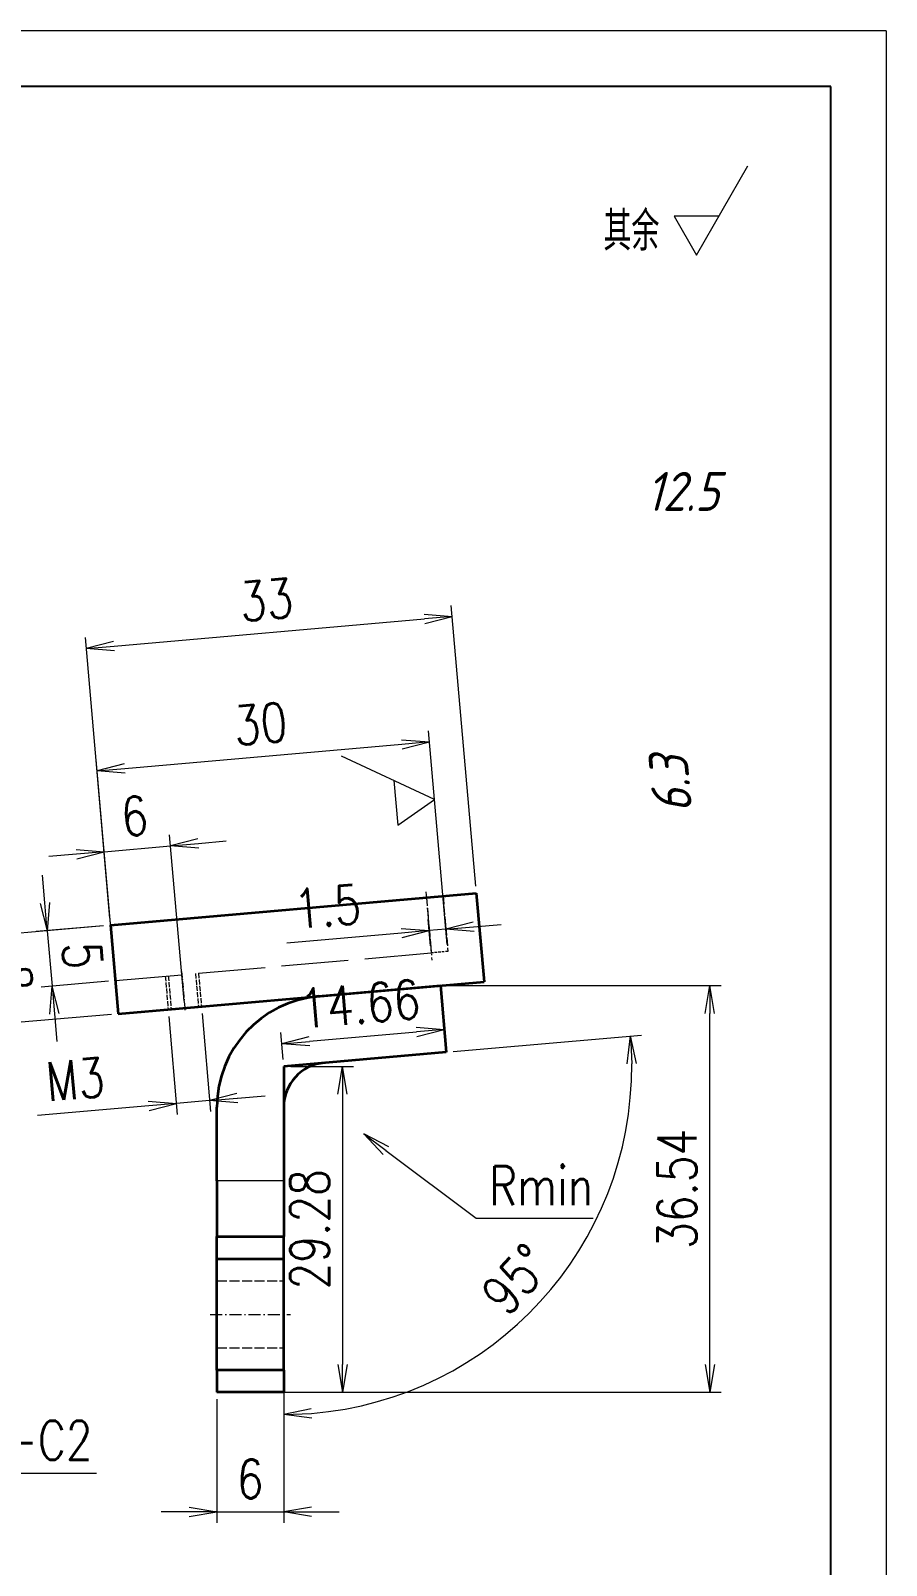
# Model space of a CAD drawing. Header units: millimetres. Extents: x -50270 to 104182, y -50696 to 36415.
# Drawn here: x -48036.8 to -47959.9, y 35528.7 to 35666.6 of the extents above; entities that cross this region are included whole.
import ezdxf
from ezdxf.enums import TextEntityAlignment as Align

# ---------------------------------------------------------------- set-up
doc = ezdxf.new("R2010")
doc.units = ezdxf.units.MM
doc.header["$LTSCALE"] = 0.5
for name, pattern in [('AM_ISO02W050x2', [3.75, 3, -0.75]), ('AM_ISO08W050x2', [9, 6, -0.75, 1.5, -0.75]), ('DASHDOT', [18.5, 12, -3, 0.5, -3]), ('DASHED', [15, 12, -3]), ('DOT2', [0.125, 0, -0.125])]:
    doc.linetypes.add(name, pattern=pattern)
doc.layers.add('SYMBOL', color=7, linetype='Continuous')
doc.layers.add('图\\M+19E79\\M+195B6\\M+18E9A', color=7, linetype='Continuous')
for name, color, linetype, lineweight in [('中心线', 2, 'AM_ISO08W050x2', 18), ('图框', 7, 'Continuous', 18), ('标注线', 3, 'Continuous', 18), ('虚线', 1, 'AM_ISO02W050x2', 18)]:
    doc.layers.add(name, color=color, linetype=linetype, lineweight=lineweight)
doc.layers.add('打印-禁用', color=7, linetype='Continuous', lineweight=15, plot=False)
doc.styles.add('DIM', font='romans.shx', dxfattribs={"width": 0.8, "bigfont": 'bigfont.shx'})
doc.styles.add('机械长仿宋', font='gbenor.shx', dxfattribs={"height": 1, "bigfont": 'gbcbig.shx'})
doc.dimstyles.new('DEH 1-1', dxfattribs={"dimtxt": 3.5, "dimasz": 2.5, "dimexe": 1, "dimexo": 0.625, "dimgap": 1.2, "dimtad": 1, "dimtoh": 1, "dimdsep": 46, "dimtxsty": 'DIM', "dimblk": 'OPEN', "dimcen": 0, "dimclrd": 8, "dimclre": 8, "dimclrt": 2, "dimazin": 2, "dimtfac": 0.5, "dimtmove": 0, "dimatfit": 3, "dimldrblk": 'OPEN', "dimfxl": 0, "dimtolj": 2, "dimlwd": 18, "dimlwe": 18, "dimarcsym": 0})
doc.dimstyles.new('DEH 1-1$0', dxfattribs={"dimtxt": 3.5, "dimasz": 2.5, "dimexe": 1, "dimexo": 0.625, "dimgap": 1.2, "dimtad": 1, "dimzin": 9, "dimdsep": 46, "dimtxsty": 'DIM', "dimblk": 'OPEN', "dimcen": 0, "dimclrd": 8, "dimclre": 8, "dimclrt": 2, "dimazin": 2, "dimtfac": 0.5, "dimtmove": 0, "dimatfit": 3, "dimldrblk": 'OPEN', "dimfxl": 0, "dimtolj": 2, "dimlwd": 18, "dimlwe": 18, "dimarcsym": 0})
doc.dimstyles.new('DEH 1-1$4', dxfattribs={"dimtxt": 3.5, "dimasz": 2.5, "dimexe": 1, "dimexo": 0.625, "dimgap": 1.2, "dimtad": 1, "dimtoh": 1, "dimdsep": 46, "dimtxsty": 'DIM', "dimblk": 'OPEN', "dimcen": 0, "dimclrd": 8, "dimclre": 8, "dimclrt": 2, "dimazin": 2, "dimtfac": 0.5, "dimtofl": 0, "dimtmove": 0, "dimatfit": 3, "dimldrblk": 'OPEN', "dimfxl": 0, "dimtolj": 2, "dimlwd": 18, "dimlwe": 18, "dimarcsym": 0})

# ---------------------------------------------------------------- blocks, each defined once
blk = doc.blocks.new('GZDEH零件A4图框V01版')
at = {"layer": '图\\M+19E79\\M+195B6\\M+18E9A', "linetype": 'Continuous'}
for p, q in [((205, 292), (25, 292)), ((205, 13.5), (205, 292))]:
    blk.add_line(p, q, dxfattribs=at)
at = {"layer": '打印-禁用', "linetype": 'Continuous'}
for q in [(0, 297), (210, 0)]:
    blk.add_line((210, 297), q, dxfattribs=at)
blk = doc.blocks.new('DEH A4')
at = {"layer": '图框'}
blk.add_blockref('GZDEH零件A4图框V01版', (0, 0), dxfattribs=at)
blk = doc.blocks.new('_Open')
at = {"color": 0, "linetype": 'ByBlock', "lineweight": -2}
for p, q in [((-1, 0.167), (0, 0)), ((-1, -0.167), (0, 0)), ((0, 0), (-1, 0))]:
    blk.add_line(p, q, dxfattribs=at)
blk = doc.blocks.new('*D104')
at = {"layer": 'Defpoints', "color": 0, "transparency": 16777216}
for p in [(-48000.99, 35602.72), (-47999.34, 35583.9), (-48029.23, 35581.28)]:
    blk.add_point(p, dxfattribs=at)
at = {"layer": '标注线', "color": 8, "lineweight": 18, "transparency": 16777216}
for p, q in [((-47999.4, 35584.52), (-48001.08, 35603.72)), ((-48028.39, 35600.33), (-48003.48, 35602.51)), ((-48029.28, 35581.9), (-48030.96, 35601.1))]:
    blk.add_line(p, q, dxfattribs=at)
at = {"layer": '标注线', "color": 8, "lineweight": 18, "transparency": 16777216, "xscale": 2.5, "yscale": 2.5, "zscale": 2.5}
for p, rotation in [((-48000.99, 35602.72), 5.002943867223884), ((-48030.88, 35600.11), 185.0029438672239)]:
    blk.add_blockref('_Open', p, dxfattribs=dict(at, rotation=rotation))
at = {"layer": '标注线', "color": 2, "transparency": 16777216, "insert": (-48016.19, 35604.35), "char_height": 3.5, "attachment_point": 5, "rotation": 5.0029, "style": 'DIM'}
blk.add_mtext('\\A2;30', dxfattribs=at)
blk = doc.blocks.new('*D105')
at = {"layer": 'Defpoints', "color": 0, "transparency": 16777216}
for p in [(-47998.96, 35613.99), (-47996.79, 35589.14), (-48029.66, 35586.26)]:
    blk.add_point(p, dxfattribs=at)
at = {"layer": '标注线', "color": 8, "lineweight": 18, "transparency": 16777216}
for p, q in [((-48029.35, 35611.33), (-48001.45, 35613.77)), ((-47996.84, 35589.76), (-47999.05, 35614.98)), ((-48029.72, 35586.89), (-48031.92, 35612.11))]:
    blk.add_line(p, q, dxfattribs=at)
at = {"layer": '标注线', "color": 8, "lineweight": 18, "transparency": 16777216, "xscale": 2.5, "yscale": 2.5, "zscale": 2.5}
for p, rotation in [((-47998.96, 35613.99), 4.999916179752184), ((-48031.84, 35611.11), 184.9999161797522)]:
    blk.add_blockref('_Open', p, dxfattribs=dict(at, rotation=rotation))
at = {"layer": '标注线', "color": 2, "transparency": 16777216, "insert": (-48015.66, 35615.49), "char_height": 3.5, "attachment_point": 5, "rotation": 4.9999, "style": 'DIM'}
blk.add_mtext('\\A2;33', dxfattribs=at)
blk = doc.blocks.new('*D107')
at = {"layer": 'Defpoints', "color": 0, "transparency": 16777216}
for p in [(-48024.26, 35593.38), (-48028.97, 35578.29), (-48022.99, 35578.82)]:
    blk.add_point(p, dxfattribs=at)
at = {"layer": '标注线', "color": 8, "lineweight": 18, "transparency": 16777216}
for p, q in [((-48023.04, 35579.44), (-48024.35, 35594.38)), ((-48029.02, 35578.92), (-48030.33, 35593.86)), ((-48030.24, 35592.86), (-48024.26, 35593.38)), ((-48021.77, 35593.6), (-48019.28, 35593.82)), ((-48032.73, 35592.64), (-48035.22, 35592.43))]:
    blk.add_line(p, q, dxfattribs=at)
at = {"layer": '标注线', "color": 8, "lineweight": 18, "transparency": 16777216, "xscale": 2.5, "yscale": 2.5, "zscale": 2.5}
for p, rotation in [((-48030.24, 35592.86), 4.995491525085702), ((-48024.26, 35593.38), 184.9954915250856)]:
    blk.add_blockref('_Open', p, dxfattribs=dict(at, rotation=rotation))
at = {"layer": '标注线', "color": 2, "transparency": 16777216, "insert": (-48027.51, 35596.06), "char_height": 3.5, "attachment_point": 5, "rotation": 4.9955, "style": 'DIM'}
blk.add_mtext('\\A2;6', dxfattribs=at)
blk = doc.blocks.new('*D109')
at = {"layer": 'Defpoints', "color": 0, "transparency": 16777216}
for p in [(-48024.48, 35578.69), (-48021.49, 35578.95), (-48020.76, 35570.49)]:
    blk.add_point(p, dxfattribs=at)
at = {"layer": '标注线', "color": 8, "lineweight": 18, "transparency": 16777216}
for p, q in [((-48024.43, 35578.06), (-48023.66, 35569.24)), ((-48021.44, 35578.32), (-48020.67, 35569.5)), ((-48018.26, 35570.71), (-48015.77, 35570.93)), ((-48026.23, 35570.01), (-48036.22, 35569.14)), ((-48020.76, 35570.49), (-48023.74, 35570.23))]:
    blk.add_line(p, q, dxfattribs=at)
at = {"layer": '标注线', "color": 8, "lineweight": 18, "transparency": 16777216, "xscale": 2.5, "yscale": 2.5, "zscale": 2.5}
for p, rotation in [((-48020.76, 35570.49), 184.9997050438861), ((-48023.74, 35570.23), 4.999705043886049)]:
    blk.add_blockref('_Open', p, dxfattribs=dict(at, rotation=rotation))
at = {"layer": '标注线', "color": 2, "transparency": 16777216, "insert": (-48032.83, 35572.4), "char_height": 3.5, "attachment_point": 5, "rotation": 4.9997, "style": 'DIM'}
blk.add_mtext('\\A2;M3', dxfattribs=at)
blk = doc.blocks.new('*D112')
at = {"layer": 'Defpoints', "color": 0, "transparency": 16777216}
for p in [(-48010.45, 35573.89), (-47999.5, 35574.85), (-48014.1, 35556.29), (-48014.1, 35546.29), (-47997.67, 35546.95)]:
    blk.add_point(p, dxfattribs=at)
at = {"layer": '标注线', "color": 8, "lineweight": 18, "transparency": 16777216}
for p, q in [((-47998.87, 35574.9), (-47981.94, 35576.38)), ((-48014.1, 35545.66), (-48014.1, 35541.29))]:
    blk.add_line(p, q, dxfattribs=at)
blk.add_arc((-48014.1, 35573.57), 31.28, 274.5801, 0.4197, dxfattribs=at)
at = {"layer": '标注线', "color": 8, "lineweight": 18, "transparency": 16777216, "xscale": 2.5, "yscale": 2.5, "zscale": 2.5}
for p, rotation in [((-47982.93, 35576.3), 92.7097306802447), ((-48014.1, 35542.29), 182.2900264226175)]:
    blk.add_blockref('_Open', p, dxfattribs=dict(at, rotation=rotation))
at = {"layer": '标注线', "color": 2, "transparency": 16777216, "insert": (-47993.21, 35554.43), "char_height": 3.5, "attachment_point": 5, "rotation": 47.4999, "style": 'DIM'}
blk.add_mtext('\\A2;95°', dxfattribs=at)
blk = doc.blocks.new('*D113')
at = {"layer": 'Defpoints', "color": 0, "transparency": 16777216}
for p in [(-48020.1, 35544.29), (-48014.1, 35544.29), (-48014.1, 35533.54)]:
    blk.add_point(p, dxfattribs=at)
at = {"layer": '标注线', "color": 8, "lineweight": 18, "transparency": 16777216}
for p, q in [((-48020.1, 35543.66), (-48020.1, 35532.54)), ((-48014.1, 35543.66), (-48014.1, 35532.54)), ((-48022.6, 35533.54), (-48025.1, 35533.54)), ((-48020.1, 35533.54), (-48014.1, 35533.54)), ((-48011.6, 35533.54), (-48009.1, 35533.54))]:
    blk.add_line(p, q, dxfattribs=at)
at = {"layer": '标注线', "color": 8, "lineweight": 18, "transparency": 16777216, "xscale": 2.5, "yscale": 2.5, "zscale": 2.5}
blk.add_blockref('_Open', (-48020.1, 35533.54), dxfattribs=at)
at = {"layer": '标注线', "color": 8, "lineweight": 18, "transparency": 16777216, "xscale": 2.5, "yscale": 2.5, "zscale": 2.5, "rotation": 180}
blk.add_blockref('_Open', (-48014.1, 35533.54), dxfattribs=at)
at = {"layer": '标注线', "color": 2, "transparency": 16777216, "insert": (-48017.1, 35536.49), "char_height": 3.5, "attachment_point": 5, "style": 'DIM'}
blk.add_mtext('\\A2;6', dxfattribs=at)
blk = doc.blocks.new('*D114')
at = {"layer": 'Defpoints', "color": 0, "transparency": 16777216}
for p in [(-48000.02, 35580.83), (-47975.79, 35580.83), (-48020.1, 35544.29)]:
    blk.add_point(p, dxfattribs=at)
at = {"layer": '标注线', "color": 8, "lineweight": 18, "transparency": 16777216}
for p, q in [((-47999.39, 35580.83), (-47974.79, 35580.83)), ((-47975.79, 35546.79), (-47975.79, 35578.33)), ((-48019.47, 35544.29), (-47974.79, 35544.29))]:
    blk.add_line(p, q, dxfattribs=at)
at = {"layer": '标注线', "color": 8, "lineweight": 18, "transparency": 16777216, "xscale": 2.5, "yscale": 2.5, "zscale": 2.5}
for p, rotation in [((-47975.79, 35580.83), 90), ((-47975.79, 35544.29), 270)]:
    blk.add_blockref('_Open', p, dxfattribs=dict(at, rotation=rotation))
at = {"layer": '标注线', "color": 2, "transparency": 16777216, "insert": (-47978.74, 35562.56), "char_height": 3.5, "attachment_point": 5, "rotation": 90, "style": 'DIM'}
blk.add_mtext('\\A2;36.54', dxfattribs=at)
blk = doc.blocks.new('*D116')
at = {"layer": 'Defpoints', "color": 0, "transparency": 16777216}
for p in [(-48029.66, 35586.26), (-48028.97, 35578.29), (-48041.09, 35577.23)]:
    blk.add_point(p, dxfattribs=at)
at = {"layer": '标注线', "color": 8, "lineweight": 18, "transparency": 16777216}
for p, q in [((-48030.29, 35586.21), (-48042.78, 35585.11)), ((-48041.57, 35582.71), (-48041.31, 35579.72)), ((-48029.59, 35578.24), (-48042.09, 35577.15))]:
    blk.add_line(p, q, dxfattribs=at)
at = {"layer": '标注线', "color": 8, "lineweight": 18, "transparency": 16777216, "xscale": 2.5, "yscale": 2.5, "zscale": 2.5}
for p, rotation in [((-48041.79, 35585.2), 95.00018735169733), ((-48041.09, 35577.23), 275.0001873516973)]:
    blk.add_blockref('_Open', p, dxfattribs=dict(at, rotation=rotation))
at = {"layer": '标注线', "color": 2, "transparency": 16777216, "insert": (-48038.5, 35581.47), "char_height": 3.5, "attachment_point": 5, "rotation": 275.0002, "style": 'DIM'}
blk.add_mtext('\\A2;8', dxfattribs=at)
blk = doc.blocks.new('*D120')
at = {"layer": 'Defpoints', "color": 0, "transparency": 16777216}
for p in [(-48029.66, 35586.26), (-48034.92, 35580.78), (-48029.23, 35581.28)]:
    blk.add_point(p, dxfattribs=at)
at = {"layer": '标注线', "color": 8, "lineweight": 18, "transparency": 16777216}
for p, q in [((-48035.57, 35588.25), (-48035.79, 35590.75)), ((-48030.29, 35586.21), (-48036.35, 35585.68)), ((-48035.35, 35585.76), (-48034.92, 35580.78)), ((-48029.85, 35581.23), (-48035.91, 35580.7)), ((-48034.7, 35578.29), (-48034.48, 35575.8))]:
    blk.add_line(p, q, dxfattribs=at)
at = {"layer": '标注线', "color": 8, "lineweight": 18, "transparency": 16777216, "xscale": 2.5, "yscale": 2.5, "zscale": 2.5}
for p, rotation in [((-48035.35, 35585.76), 275.0030047700512), ((-48034.92, 35580.78), 95.00300477005122)]:
    blk.add_blockref('_Open', p, dxfattribs=dict(at, rotation=rotation))
at = {"layer": '标注线', "color": 2, "transparency": 16777216, "insert": (-48032.2, 35583.53), "char_height": 3.5, "attachment_point": 5, "rotation": 275.003, "style": 'DIM'}
blk.add_mtext('\\A2;5', dxfattribs=at)
blk = doc.blocks.new('FINISHER_TR')
at = {"layer": '标注线'}
for p, q in [((0, 0), (4.62, 8)), ((-2.02, 3.5), (0, 0)), ((2.02, 3.5), (-2.02, 3.5))]:
    blk.add_line(p, q, dxfattribs=at)
at = {"layer": '标注线', "color": 2, "style": '机械长仿宋', "oblique": 15}
blk.add_attdef('0.0', text='', height=3.5, dxfattribs=at).set_placement((2.03, -24.04), align=Align.BOTTOM_RIGHT)
blk = doc.blocks.new('其余12.5')
at = {"layer": '标注线'}
blk.add_blockref('FINISHER_TR', (0, 0), dxfattribs=at).add_auto_attribs({'0.0': '12.5'})
at = {"layer": '标注线', "color": 7, "linetype": 'DOT2', "style": '机械长仿宋'}
blk.add_text('其余', height=3.5, dxfattribs=at).set_placement((-8.38, 0.4))
blk = doc.blocks.new('*D122')
at = {"layer": 'Defpoints', "color": 0, "transparency": 16777216}
for p in [(-48010.1, 35569.91), (-48006.9, 35567.5)]:
    blk.add_point(p, dxfattribs=at)
at = {"layer": '标注线', "color": 8, "lineweight": 18, "transparency": 16777216}
for p, q in [((-47996.81, 35559.89), (-48004.91, 35565.99)), ((-47986.28, 35559.89), (-47996.81, 35559.89))]:
    blk.add_line(p, q, dxfattribs=at)
at = {"layer": '标注线', "color": 8, "lineweight": 18, "transparency": 16777216, "xscale": 2.5, "yscale": 2.5, "zscale": 2.5, "rotation": 142.997766767041}
blk.add_blockref('_Open', (-48006.9, 35567.5), dxfattribs=at)
at = {"layer": '标注线', "color": 2, "transparency": 16777216, "insert": (-47990.95, 35562.84), "char_height": 3.5, "attachment_point": 5, "style": 'DIM'}
blk.add_mtext('\\A2;{\\Fromans,bigfont|c134;Rmin}', dxfattribs=at)
blk = doc.blocks.new('*D169')
at = {"layer": 'Defpoints', "color": 0, "transparency": 16777216}
for p in [(-48014.1, 35573.57), (-48014.1, 35544.29), (-48008.82, 35544.29)]:
    blk.add_point(p, dxfattribs=at)
at = {"layer": '标注线', "color": 8, "lineweight": 18, "transparency": 16777216}
for p, q in [((-48013.47, 35573.57), (-48007.82, 35573.57)), ((-48008.82, 35571.07), (-48008.82, 35546.79)), ((-48013.47, 35544.29), (-48007.82, 35544.29))]:
    blk.add_line(p, q, dxfattribs=at)
at = {"layer": '标注线', "color": 8, "lineweight": 18, "transparency": 16777216, "xscale": 2.5, "yscale": 2.5, "zscale": 2.5}
for p, rotation in [((-48008.82, 35573.57), 90), ((-48008.82, 35544.29), 270)]:
    blk.add_blockref('_Open', p, dxfattribs=dict(at, rotation=rotation))
at = {"layer": '标注线', "color": 2, "transparency": 16777216, "insert": (-48011.77, 35558.93), "char_height": 3.5, "attachment_point": 5, "rotation": 90, "style": 'DIM'}
blk.add_mtext('\\A2;29.28', dxfattribs=at)
blk = doc.blocks.new('*D170')
at = {"layer": 'Defpoints', "color": 0, "transparency": 16777216}
for p in [(-47999.67, 35576.88), (-47999.5, 35574.85), (-48014.1, 35573.57)]:
    blk.add_point(p, dxfattribs=at)
at = {"layer": '标注线', "color": 8, "lineweight": 18, "transparency": 16777216}
for p, q in [((-47999.55, 35575.47), (-47999.76, 35577.88)), ((-48014.15, 35574.19), (-48014.36, 35576.6)), ((-48011.78, 35575.82), (-48002.16, 35576.66))]:
    blk.add_line(p, q, dxfattribs=at)
at = {"layer": '标注线', "color": 8, "lineweight": 18, "transparency": 16777216, "xscale": 2.5, "yscale": 2.5, "zscale": 2.5}
for p, rotation in [((-47999.67, 35576.88), 5.000136551743782), ((-48014.28, 35575.6), 185.0001365517438)]:
    blk.add_blockref('_Open', p, dxfattribs=dict(at, rotation=rotation))
at = {"layer": '标注线', "color": 2, "transparency": 16777216, "insert": (-48007.23, 35579.18), "char_height": 3.5, "attachment_point": 5, "rotation": 5.0001, "style": 'DIM'}
blk.add_mtext('\\A2;14.66', dxfattribs=at)
blk = doc.blocks.new('*D173')
at = {"layer": 'Defpoints', "color": 0, "transparency": 16777216}
for p in [(-48001.01, 35585.77), (-48000.84, 35583.77), (-47999.34, 35583.9)]:
    blk.add_point(p, dxfattribs=at)
at = {"layer": '标注线', "color": 8, "lineweight": 18, "transparency": 16777216}
for p, q in [((-48000.89, 35584.39), (-48001.1, 35586.76)), ((-47999.4, 35584.52), (-47999.6, 35586.89)), ((-47997.03, 35586.11), (-47994.54, 35586.33)), ((-48003.5, 35585.55), (-48013.83, 35584.64)), ((-47999.52, 35585.9), (-48001.01, 35585.77))]:
    blk.add_line(p, q, dxfattribs=at)
at = {"layer": '标注线', "color": 8, "lineweight": 18, "transparency": 16777216, "xscale": 2.5, "yscale": 2.5, "zscale": 2.5}
for p, rotation in [((-48001.01, 35585.77), 4.999019158411987), ((-47999.52, 35585.9), 184.999019158412)]:
    blk.add_blockref('_Open', p, dxfattribs=dict(at, rotation=rotation))
at = {"layer": '标注线', "color": 2, "transparency": 16777216, "insert": (-48010.17, 35587.93), "char_height": 3.5, "attachment_point": 5, "rotation": 4.999, "style": 'DIM'}
blk.add_mtext('\\A2;1.5', dxfattribs=at)

msp = doc.modelspace()

# ---------------------------------------------------------------- linework, layer by layer
at = {"lineweight": 35}
for p, q in [((-48029.664, 35586.263), (-47996.789, 35589.139)), ((-48028.967, 35578.293), (-47996.092, 35581.169))]:
    msp.add_line(p, q, dxfattribs=at)
at = {"lineweight": 35, "ltscale": 0.200001}
msp.add_line((-47996.789, 35589.139), (-47996.092, 35581.169), dxfattribs=at)
at = {"lineweight": 35, "ltscale": 0.199998}
msp.add_line((-48029.664, 35586.263), (-48028.967, 35578.293), dxfattribs=at)
at = {"lineweight": 35, "ltscale": 0.274764}
msp.add_line((-48010.969, 35579.868), (-48000.02, 35580.825), dxfattribs=at)
at = {"lineweight": 35, "ltscale": 0.15}
for p, q in [((-48000.02, 35580.825), (-47999.497, 35574.848)), ((-48020.097, 35558.287), (-48014.097, 35558.287)), ((-48020.097, 35556.287), (-48014.097, 35556.287)), ((-48014.097, 35546.287), (-48020.097, 35546.287)), ((-48014.097, 35544.287), (-48020.097, 35544.287))]:
    msp.add_line(p, q, dxfattribs=at)
at = {"lineweight": 35, "ltscale": 0.274776}
msp.add_line((-47999.497, 35574.848), (-48014.097, 35573.571), dxfattribs=at)
at = {"lineweight": 35, "ltscale": 0.165457}
for p, q in [((-48014.097, 35573.571), (-48014.097, 35563.287)), ((-48020.097, 35563.287), (-48020.097, 35569.906))]:
    msp.add_line(p, q, dxfattribs=at)
at = {"lineweight": 35, "ltscale": 0.125}
for p, q in [((-48020.097, 35563.287), (-48020.097, 35558.287)), ((-48014.097, 35563.287), (-48014.097, 35558.287))]:
    msp.add_line(p, q, dxfattribs=at)
at = {"lineweight": 13, "ltscale": 0.15}
msp.add_line((-48014.097, 35563.287), (-48020.097, 35563.287), dxfattribs=at)
at = {"lineweight": 35, "ltscale": 0.05}
for p, q in [((-48020.097, 35556.287), (-48020.097, 35558.287)), ((-48014.097, 35556.287), (-48014.097, 35558.287)), ((-48020.097, 35546.287), (-48020.097, 35544.287)), ((-48014.097, 35546.287), (-48014.097, 35544.287))]:
    msp.add_line(p, q, dxfattribs=at)
at = {"lineweight": 35, "ltscale": 0.25}
for p, q in [((-48020.097, 35546.287), (-48020.097, 35556.287)), ((-48014.097, 35546.287), (-48014.097, 35556.287))]:
    msp.add_line(p, q, dxfattribs=at)
at = {"lineweight": 35}
for radius in [10, 4]:
    msp.add_arc((-48010.097, 35569.906), radius, 94.99985, 179.99999, dxfattribs=at)
at = {"layer": '中心线', "linetype": 'DASHDOT', "lineweight": 13, "ltscale": 0.153906}
msp.add_line((-48001.317, 35589.258), (-48000.781, 35583.125), dxfattribs=at)
at = {"layer": '中心线', "linetype": 'DASHDOT', "lineweight": 13, "ltscale": 0.089999}
msp.add_line((-48023.277, 35582.103), (-48022.963, 35578.517), dxfattribs=at)
at = {"layer": '中心线', "linetype": 'DASHDOT', "lineweight": 13, "ltscale": 0.179993}
msp.add_line((-48020.697, 35551.287), (-48013.497, 35551.287), dxfattribs=at)
at = {"layer": '虚线', "linetype": 'DASHED', "lineweight": 13, "ltscale": 0.125}
msp.add_line((-47999.778, 35588.877), (-47999.342, 35583.896), dxfattribs=at)
at = {"layer": '虚线', "linetype": 'DASHED', "lineweight": 13, "ltscale": 0.124999}
msp.add_line((-48001.272, 35588.746), (-48000.837, 35583.766), dxfattribs=at)
msp.add_line((-48001.272, 35588.746), (-48000.837, 35583.766), dxfattribs=at)
at = {"layer": '虚线', "linetype": 'DASHED', "lineweight": 13}
msp.add_line((-48029.228, 35581.282), (-48000.837, 35583.766), dxfattribs=at)
at = {"layer": '虚线', "linetype": 'DASHED', "lineweight": 13, "ltscale": 0.037508}
msp.add_line((-47999.342, 35583.896), (-48000.837, 35583.766), dxfattribs=at)
at = {"layer": '虚线', "linetype": 'DASHED', "lineweight": 13, "ltscale": 0.075002}
for p, q in [((-48022.026, 35581.912), (-48021.764, 35578.923)), ((-48021.756, 35581.935), (-48021.495, 35578.947)), ((-48024.745, 35581.674), (-48024.484, 35578.685)), ((-48024.475, 35581.697), (-48024.214, 35578.709))]:
    msp.add_line(p, q, dxfattribs=at)
at = {"layer": '虚线', "linetype": 'DASHED', "lineweight": 13, "ltscale": 0.15}
for p, q in [((-48020.097, 35554.287), (-48014.097, 35554.287)), ((-48020.097, 35554.287), (-48014.097, 35554.287)), ((-48020.097, 35554.287), (-48014.097, 35554.287)), ((-48020.097, 35548.287), (-48014.097, 35548.287)), ((-48020.097, 35548.287), (-48014.097, 35548.287))]:
    msp.add_line(p, q, dxfattribs=at)

# ---------------------------------------------------------------- block references
at = {"layer": 'SYMBOL', "rotation": 95.00294386705008}
msp.add_blockref('FINISHER_TR', (-48000.537, 35597.551), dxfattribs=at).add_auto_attribs({'0.0': '6.3'})
at = {"layer": '图框'}
msp.add_blockref('DEH A4', (-48169.933, 35369.626), dxfattribs=at)
at = {"layer": '标注线'}
msp.add_blockref('其余12.5', (-47976.99, 35646.469), dxfattribs=at)

# ---------------------------------------------------------------- texts
at = {"layer": '标注线', "color": 2, "insert": (-48041.718, 35538.223), "char_height": 3.5, "width": 10.33083, "attachment_point": 7, "style": 'DIM'}
msp.add_mtext('\\A2;2-C{\\Fromans,bigfont|c134;2}', dxfattribs=at)

# ---------------------------------------------------------------- dimensions: what is measured, and where the dimension line sits
at = {"layer": '标注线'}
for p1, p2, distance, picture, middle in [((-48029.664, 35586.263), (-47996.789, 35589.139), 24.943, '*D105', (-48015.658, 35615.488)), ((-48029.228, 35581.282), (-47999.342, 35583.898), 18.898, '*D104', (-48016.19, 35604.354)), ((-48028.967, 35578.293), (-48022.989, 35578.816), 14.623, '*D107', (-48027.508, 35596.061)), ((-48029.664, 35586.263), (-48029.228, 35581.282), -5.712, '*D120', (-48032.197, 35583.531)), ((-47999.342, 35583.896), (-48000.837, 35583.766), -2.008, '*D173', (-48010.168, 35587.926)), ((-48029.664, 35586.263), (-48028.967, 35578.293), -12.171, '*D116', (-48038.501, 35581.474)), ((-48014.097, 35573.571), (-47999.497, 35574.848), 2.038, '*D170', (-48007.232, 35579.179))]:
    dim = msp.add_aligned_dim(p1=p1, p2=p2, distance=distance, dimstyle='DEH 1-1$0', dxfattribs=at)
    dim.commit()
    dim.dimension.update_dxf_attribs({"geometry": picture, "text_midpoint": middle})
for base, p1, p2, picture, middle in [((-47975.792, 35580.825), (-48020.097, 35544.287), (-48000.02, 35580.825), '*D114', (-47978.742, 35562.556)), ((-48008.818, 35544.287), (-48014.097, 35573.571), (-48014.097, 35544.287), '*D169', (-48011.768, 35558.929))]:
    dim = msp.add_linear_dim(base=base, p1=p1, p2=p2, angle=90, dimstyle='DEH 1-1$0', dxfattribs=at)
    dim.commit()
    dim.dimension.update_dxf_attribs({"geometry": picture, "text_midpoint": middle})
dim = msp.add_linear_dim(base=(-48020.755, 35570.493), p1=(-48024.484, 35578.685), p2=(-48021.495, 35578.947), angle=4.99971, dimstyle='DEH 1-1$0', override={"dimpost": 'M<>'}, dxfattribs=at)
dim.commit()
dim.dimension.update_dxf_attribs({"geometry": '*D109', "text_midpoint": (-48032.571, 35569.459), "dimtype": 161})
dim = msp.add_angular_dim_2l(base=(-47997.675, 35546.946), line1=((-48014.097, 35546.287), (-48014.097, 35556.287)), line2=((-47999.497, 35574.848), (-48010.446, 35573.89)), dimstyle='DEH 1-1', dxfattribs=at)
dim.commit()
dim.dimension.update_dxf_attribs({"geometry": '*D112', "text_midpoint": (-47993.208, 35554.429)})
dim = msp.add_radius_dim(center=(-48010.097, 35569.906), mpoint=(-48006.903, 35567.498), text='{\\Fromans,bigfont|c134;Rmin}', dimstyle='DEH 1-1$4', dxfattribs=at)
dim.commit()
dim.dimension.update_dxf_attribs({"geometry": '*D122', "text_midpoint": (-47990.947, 35559.895), "dimtype": 164})
dim = msp.add_linear_dim(base=(-48014.097, 35533.543), p1=(-48020.097, 35544.287), p2=(-48014.097, 35544.287), dimstyle='DEH 1-1$0', dxfattribs=at)
dim.commit()
dim.dimension.update_dxf_attribs({"geometry": '*D113', "text_midpoint": (-48017.097, 35536.493)})

# ---------------------------------------------------------------- leaders
at = {"layer": '标注线', "annotation_type": 0, "has_hookline": 1, "hookline_direction": 0, "text_width": 10.8}
msp.add_leader([(-48051.126, 35545.287), (-48045.418, 35537.023), (-48042.918, 35537.023)], dimstyle='DEH 1-1', override={"dimgap": 1.2, "dimtad": 1}, dxfattribs=at)

doc.saveas('drawing.dxf')
